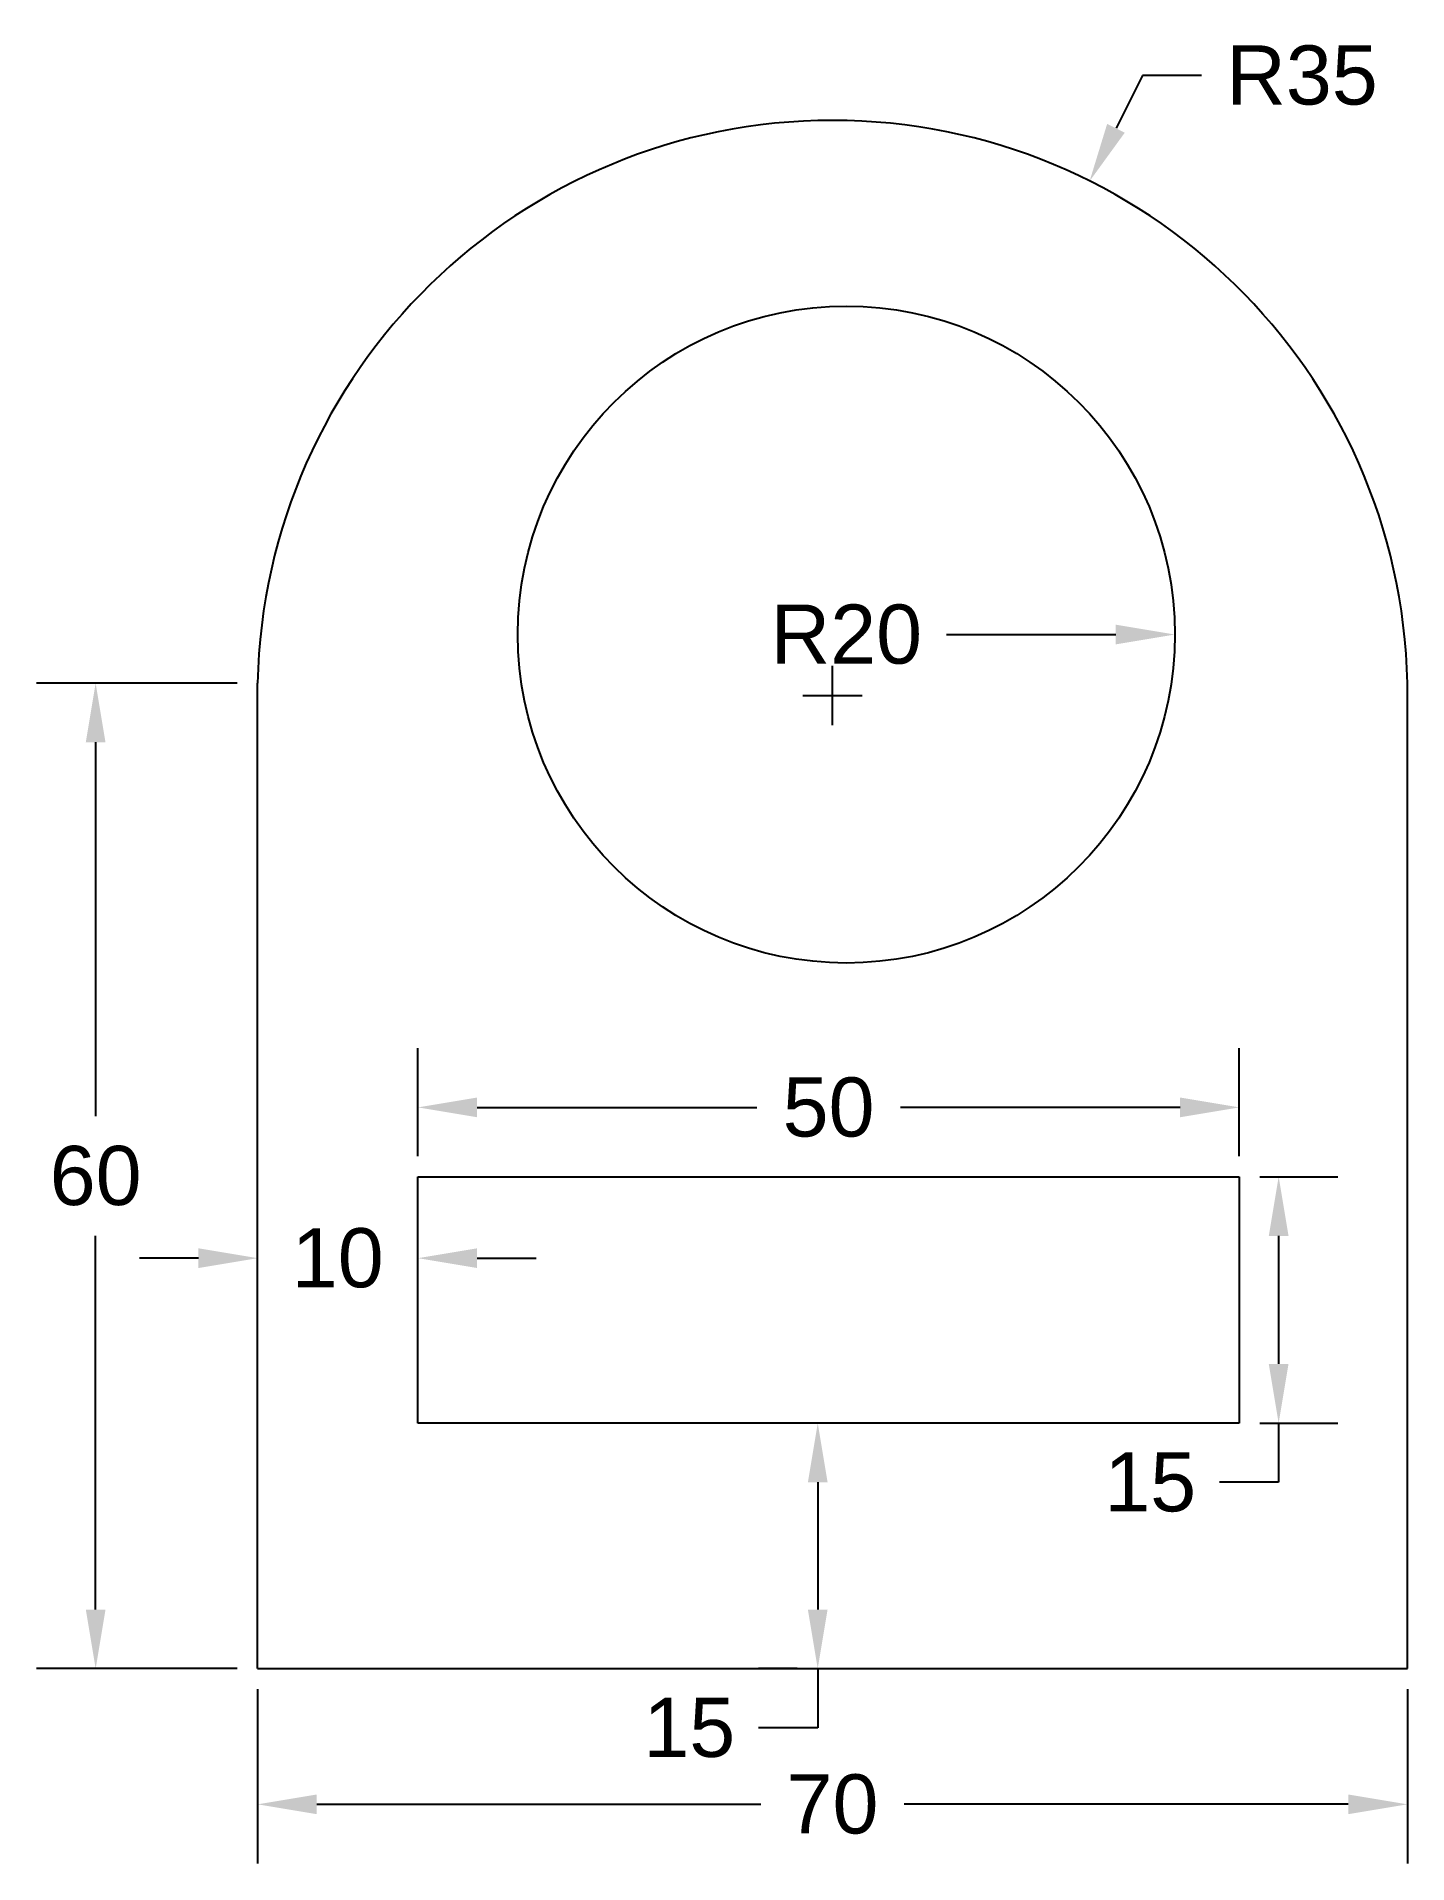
# Model space of a CAD drawing. Header units: millimetres. Extents: x 12 to 95, y 1 to 112.
import ezdxf

# ---------------------------------------------------------------- set-up
doc = ezdxf.new("R2010")
doc.units = ezdxf.units.MM
doc.header["$MEASUREMENT"] = 0
doc.styles.get("Standard").update_dxf_attribs({"font": 'arial.ttf'})
doc.dimstyles.get("Standard").update_dxf_attribs({"dimscale": 20, "dimtxt": 0.18, "dimasz": 0.18, "dimexe": 0.18, "dimexo": 0.0625, "dimgap": 0.09, "dimtad": 0, "dimtih": 1, "dimtoh": 1, "dimdec": 0, "dimzin": 0, "dimdsep": 46, "dimtxsty": 'Standard', "dimcen": 0.09, "dimadec": 0, "dimazin": 0, "dimtfac": 1, "dimtdec": 0, "dimtofl": 0, "dimtmove": 0, "dimatfit": 3, "dimfxl": 1, "dimtolj": 1, "dimtzin": 0, "dimarcsym": 0})

# ---------------------------------------------------------------- blocks, each defined once
blk = doc.blocks.new('*D6')
at = {"color": 0, "lineweight": -2, "transparency": 16777216}
for p, q in [((25.06, 36.14), (25.06, 40.97)), ((34.82, 38.62), (34.82, 40.97)), ((21.46, 37.37), (17.86, 37.37)), ((38.42, 37.37), (42.02, 37.37))]:
    blk.add_line(p, q, dxfattribs=at)
at = {"color": 0, "transparency": 16777216}
for points in [[(21.46, 37.97), (21.46, 36.77), (25.06, 37.37)], [(38.42, 37.97), (38.42, 36.77), (34.82, 37.37)]]:
    blk.add_solid(points, dxfattribs=at)
at = {"layer": 'Defpoints', "color": 0, "transparency": 16777216}
for p in [(25.06, 37.37), (34.82, 37.37), (25.06, 34.89)]:
    blk.add_point(p, dxfattribs=at)
at = {"color": 0, "transparency": 16777216, "insert": (29.94, 37.37), "char_height": 3.6, "attachment_point": 5}
blk.add_mtext('\\A1;10', dxfattribs=at)
blk = doc.blocks.new('*D7')
at = {"color": 0, "lineweight": -2, "transparency": 16777216}
for p, q in [((57.91, 27.33), (55.56, 27.33)), ((59.16, 23.73), (59.16, 15.98)), ((57.91, 12.38), (55.56, 12.38)), ((59.16, 12.38), (59.16, 8.78)), ((59.16, 8.78), (55.56, 8.78))]:
    blk.add_line(p, q, dxfattribs=at)
at = {"color": 0, "transparency": 16777216}
for points in [[(58.56, 23.73), (59.76, 23.73), (59.16, 27.33)], [(58.56, 15.98), (59.76, 15.98), (59.16, 12.38)]]:
    blk.add_solid(points, dxfattribs=at)
at = {"layer": 'Defpoints', "color": 0, "transparency": 16777216}
for p in [(59.16, 27.33), (59.16, 12.38), (59.16, 12.38)]:
    blk.add_point(p, dxfattribs=at)
at = {"color": 0, "transparency": 16777216, "insert": (51.34, 8.78), "char_height": 3.6, "attachment_point": 5}
blk.add_mtext('\\A1;15', dxfattribs=at)
blk = doc.blocks.new('*D8')
at = {"color": 0, "lineweight": -2, "transparency": 16777216}
for p, q in [((34.82, 43.58), (34.82, 50.15)), ((84.82, 43.58), (84.82, 50.15)), ((38.42, 46.55), (55.45, 46.55)), ((81.22, 46.55), (64.19, 46.55))]:
    blk.add_line(p, q, dxfattribs=at)
at = {"color": 0, "transparency": 16777216}
for points in [[(38.42, 47.15), (38.42, 45.95), (34.82, 46.55)], [(81.22, 47.15), (81.22, 45.95), (84.82, 46.55)]]:
    blk.add_solid(points, dxfattribs=at)
at = {"layer": 'Defpoints', "color": 0, "transparency": 16777216}
for p in [(84.82, 46.55), (34.82, 42.33), (84.82, 42.33)]:
    blk.add_point(p, dxfattribs=at)
at = {"color": 0, "transparency": 16777216, "insert": (59.82, 46.55), "char_height": 3.6, "attachment_point": 5}
blk.add_mtext('\\A1;50', dxfattribs=at)
blk = doc.blocks.new('*D9')
at = {"color": 0, "lineweight": -2, "transparency": 16777216}
for p, q in [((86.07, 42.33), (90.82, 42.33)), ((87.22, 38.73), (87.22, 30.93)), ((86.07, 27.33), (90.82, 27.33)), ((87.22, 27.33), (87.22, 23.73)), ((87.22, 23.73), (83.62, 23.73))]:
    blk.add_line(p, q, dxfattribs=at)
at = {"color": 0, "transparency": 16777216}
for points in [[(86.62, 38.73), (87.82, 38.73), (87.22, 42.33)], [(86.62, 30.93), (87.82, 30.93), (87.22, 27.33)]]:
    blk.add_solid(points, dxfattribs=at)
at = {"layer": 'Defpoints', "color": 0, "transparency": 16777216}
for p in [(84.82, 42.33), (84.82, 27.33), (87.22, 27.33)]:
    blk.add_point(p, dxfattribs=at)
at = {"color": 0, "transparency": 16777216, "insert": (79.4, 23.73), "char_height": 3.6, "attachment_point": 5}
blk.add_mtext('\\A1;15', dxfattribs=at)
blk = doc.blocks.new('*D10')
at = {"color": 0, "lineweight": -2, "transparency": 16777216}
for p, q in [((25.06, 11.13), (25.06, 0.52)), ((95.06, 11.13), (95.06, 0.52)), ((28.66, 4.12), (55.7, 4.12)), ((91.46, 4.12), (64.42, 4.12))]:
    blk.add_line(p, q, dxfattribs=at)
at = {"color": 0, "transparency": 16777216}
for points in [[(28.66, 4.72), (28.66, 3.52), (25.06, 4.12)], [(91.46, 4.72), (91.46, 3.52), (95.06, 4.12)]]:
    blk.add_solid(points, dxfattribs=at)
at = {"layer": 'Defpoints', "color": 0, "transparency": 16777216}
for p in [(25.06, 12.38), (95.06, 12.38), (95.06, 4.12)]:
    blk.add_point(p, dxfattribs=at)
at = {"color": 0, "transparency": 16777216, "insert": (60.06, 4.12), "char_height": 3.6, "attachment_point": 5}
blk.add_mtext('\\A1;70', dxfattribs=at)
blk = doc.blocks.new('*D11')
at = {"color": 0, "lineweight": -2, "transparency": 16777216}
for p, q in [((23.81, 72.38), (11.6, 72.38)), ((15.2, 68.78), (15.2, 46.02)), ((15.2, 15.98), (15.2, 38.74)), ((23.81, 12.38), (11.6, 12.38))]:
    blk.add_line(p, q, dxfattribs=at)
at = {"color": 0, "transparency": 16777216}
for points in [[(14.6, 68.78), (15.8, 68.78), (15.2, 72.38)], [(14.6, 15.98), (15.8, 15.98), (15.2, 12.38)]]:
    blk.add_solid(points, dxfattribs=at)
at = {"layer": 'Defpoints', "color": 0, "transparency": 16777216}
for p in [(15.2, 72.38), (25.06, 72.38), (25.06, 12.38)]:
    blk.add_point(p, dxfattribs=at)
at = {"color": 0, "transparency": 16777216, "insert": (15.2, 42.38), "char_height": 3.6, "attachment_point": 5}
blk.add_mtext('\\A1;60', dxfattribs=at)
blk = doc.blocks.new('*D12')
at = {"color": 0, "lineweight": -2, "transparency": 16777216}
blk.add_line((66.99, 75.34), (77.3, 75.34), dxfattribs=at)
at = {"color": 0, "transparency": 16777216}
blk.add_solid([(77.3, 75.94), (77.3, 74.74), (80.9, 75.34)], dxfattribs=at)
at = {"layer": 'Defpoints', "color": 0, "transparency": 16777216}
for p in [(60.9, 75.34), (80.9, 75.34)]:
    blk.add_point(p, dxfattribs=at)
at = {"color": 0, "transparency": 16777216, "insert": (60.9, 75.34), "char_height": 3.6, "attachment_point": 5}
blk.add_mtext('\\A1;R20', dxfattribs=at)
blk = doc.blocks.new('*D13')
at = {"color": 0, "lineweight": -2, "transparency": 16777216}
for p, q in [((78.93, 109.38), (77.32, 106.16)), ((82.53, 109.38), (78.93, 109.38)), ((60.06, 69.83), (60.06, 73.43)), ((58.26, 71.63), (61.86, 71.63))]:
    blk.add_line(p, q, dxfattribs=at)
at = {"color": 0, "transparency": 16777216}
blk.add_solid([(76.78, 106.43), (77.85, 105.89), (75.71, 102.94)], dxfattribs=at)
at = {"layer": 'Defpoints', "color": 0, "transparency": 16777216}
for p in [(75.71, 102.94), (60.06, 71.63)]:
    blk.add_point(p, dxfattribs=at)
at = {"color": 0, "transparency": 16777216, "insert": (88.64, 109.38), "char_height": 3.6, "attachment_point": 5}
blk.add_mtext('\\A1;R35', dxfattribs=at)

msp = doc.modelspace()

# ---------------------------------------------------------------- linework, layer by layer
for p, q in [((25.06, 12.38), (25.06, 72.38)), ((95.06, 12.38), (95.06, 72.38)), ((34.82, 42.33), (84.82, 42.33)), ((34.82, 27.33), (34.82, 42.33)), ((84.82, 42.33), (84.82, 27.33)), ((84.82, 27.33), (34.82, 27.33)), ((25.06, 12.38), (95.06, 12.38))]:
    msp.add_line(p, q)
msp.add_circle((60.9, 75.34), 20)
msp.add_arc((60.06, 71.63), 35.01, 1.2393, 178.7607)

# ---------------------------------------------------------------- dimensions: what is measured, and where the dimension line sits
dim = msp.add_radius_dim(center=(60.06, 71.63), mpoint=(75.71, 102.94), dimstyle='Standard')
dim.commit()
dim.dimension.update_dxf_attribs({"geometry": '*D13', "text_midpoint": (88.64, 109.38)})
dim = msp.add_radius_dim(center=(60.9, 75.34), mpoint=(80.9, 75.34), dimstyle='Standard')
dim.commit()
dim.dimension.update_dxf_attribs({"geometry": '*D12', "text_midpoint": (60.9, 75.34), "dimtype": 164})
for base, p1, p2, angle, picture, middle in [((15.2, 72.38), (25.06, 12.38), (25.06, 72.38), 90, '*D11', (15.2, 42.38)), ((87.22, 27.33), (84.82, 42.33), (84.82, 27.33), 90, '*D9', (79.4, 23.73)), ((25.06, 37.37), (34.82, 37.37), (25.06, 34.89), 180, '*D6', (29.94, 37.37)), ((59.16, 12.38), (59.16, 27.33), (59.16, 12.38), 270, '*D7', (51.34, 8.78))]:
    dim = msp.add_linear_dim(base=base, p1=p1, p2=p2, angle=angle, dimstyle='Standard')
    dim.commit()
    dim.dimension.update_dxf_attribs({"geometry": picture, "text_midpoint": middle})
for base, p1, p2, picture, middle in [((84.82, 46.55), (34.82, 42.33), (84.82, 42.33), '*D8', (59.82, 46.55)), ((95.06, 4.12), (25.06, 12.38), (95.06, 12.38), '*D10', (60.06, 4.12))]:
    dim = msp.add_linear_dim(base=base, p1=p1, p2=p2, dimstyle='Standard')
    dim.commit()
    dim.dimension.update_dxf_attribs({"geometry": picture, "text_midpoint": middle})

doc.saveas('drawing.dxf')
